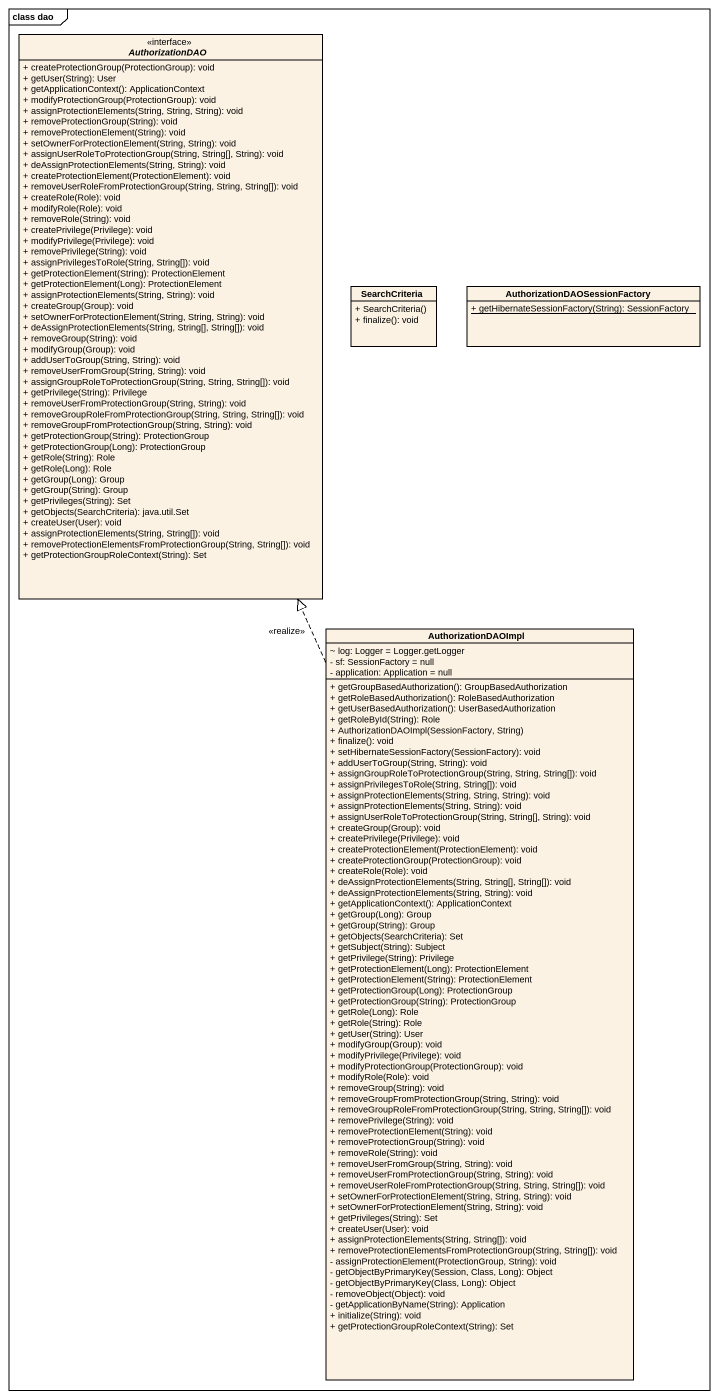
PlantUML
@startuml
mainframe class dao
hide circle
hide empty members
skinparam classAttributeIconSize 0
interface AuthorizationDAO <<interface>> {
  + createProtectionGroup(ProtectionGroup): void
  + getUser(String): User
  + getApplicationContext(): ApplicationContext
  + modifyProtectionGroup(ProtectionGroup): void
  + assignProtectionElements(String, String, String): void
  + removeProtectionGroup(String): void
  + removeProtectionElement(String): void
  + setOwnerForProtectionElement(String, String): void
  + assignUserRoleToProtectionGroup(String, String[], String): void
  + deAssignProtectionElements(String, String): void
  + createProtectionElement(ProtectionElement): void
  + removeUserRoleFromProtectionGroup(String, String, String[]): void
  + createRole(Role): void
  + modifyRole(Role): void
  + removeRole(String): void
  + createPrivilege(Privilege): void
  + modifyPrivilege(Privilege): void
  + removePrivilege(String): void
  + assignPrivilegesToRole(String, String[]): void
  + getProtectionElement(String): ProtectionElement
  + getProtectionElement(Long): ProtectionElement
  + assignProtectionElements(String, String): void
  + createGroup(Group): void
  + setOwnerForProtectionElement(String, String, String): void
  + deAssignProtectionElements(String, String[], String[]): void
  + removeGroup(String): void
  + modifyGroup(Group): void
  + addUserToGroup(String, String): void
  + removeUserFromGroup(String, String): void
  + assignGroupRoleToProtectionGroup(String, String, String[]): void
  + getPrivilege(String): Privilege
  + removeUserFromProtectionGroup(String, String): void
  + removeGroupRoleFromProtectionGroup(String, String, String[]): void
  + removeGroupFromProtectionGroup(String, String): void
  + getProtectionGroup(String): ProtectionGroup
  + getProtectionGroup(Long): ProtectionGroup
  + getRole(String): Role
  + getRole(Long): Role
  + getGroup(Long): Group
  + getGroup(String): Group
  + getPrivileges(String): Set
  + getObjects(SearchCriteria): java.util.Set
  + createUser(User): void
  + assignProtectionElements(String, String[]): void
  + removeProtectionElementsFromProtectionGroup(String, String[]): void
  + getProtectionGroupRoleContext(String): Set
}
class SearchCriteria {
  + SearchCriteria()
  + finalize(): void
}
class "AuthorizationDAOSessionFactory" as AuthorizationDAOSessionFacto {
  {static} + getHibernateSessionFactory(String): SessionFactory
}
class AuthorizationDAOImpl {
  ~ log: Logger = Logger.getLogger
  - sf: SessionFactory = null
  - application: Application = null
  + getGroupBasedAuthorization(): GroupBasedAuthorization
  + getRoleBasedAuthorization(): RoleBasedAuthorization
  + getUserBasedAuthorization(): UserBasedAuthorization
  + getRoleById(String): Role
  + AuthorizationDAOImpl(SessionFactory, String)
  + finalize(): void
  + setHibernateSessionFactory(SessionFactory): void
  + addUserToGroup(String, String): void
  + assignGroupRoleToProtectionGroup(String, String, String[]): void
  + assignPrivilegesToRole(String, String[]): void
  + assignProtectionElements(String, String, String): void
  + assignProtectionElements(String, String): void
  + assignUserRoleToProtectionGroup(String, String[], String): void
  + createGroup(Group): void
  + createPrivilege(Privilege): void
  + createProtectionElement(ProtectionElement): void
  + createProtectionGroup(ProtectionGroup): void
  + createRole(Role): void
  + deAssignProtectionElements(String, String[], String[]): void
  + deAssignProtectionElements(String, String): void
  + getApplicationContext(): ApplicationContext
  + getGroup(Long): Group
  + getGroup(String): Group
  + getObjects(SearchCriteria): Set
  + getSubject(String): Subject
  + getPrivilege(String): Privilege
  + getProtectionElement(Long): ProtectionElement
  + getProtectionElement(String): ProtectionElement
  + getProtectionGroup(Long): ProtectionGroup
  + getProtectionGroup(String): ProtectionGroup
  + getRole(Long): Role
  + getRole(String): Role
  + getUser(String): User
  + modifyGroup(Group): void
  + modifyPrivilege(Privilege): void
  + modifyProtectionGroup(ProtectionGroup): void
  + modifyRole(Role): void
  + removeGroup(String): void
  + removeGroupFromProtectionGroup(String, String): void
  + removeGroupRoleFromProtectionGroup(String, String, String[]): void
  + removePrivilege(String): void
  + removeProtectionElement(String): void
  + removeProtectionGroup(String): void
  + removeRole(String): void
  + removeUserFromGroup(String, String): void
  + removeUserFromProtectionGroup(String, String): void
  + removeUserRoleFromProtectionGroup(String, String, String[]): void
  + setOwnerForProtectionElement(String, String, String): void
  + setOwnerForProtectionElement(String, String): void
  + getPrivileges(String): Set
  + createUser(User): void
  + assignProtectionElements(String, String[]): void
  + removeProtectionElementsFromProtectionGroup(String, String[]): void
  - assignProtectionElement(ProtectionGroup, String): void
  - getObjectByPrimaryKey(Session, Class, Long): Object
  - getObjectByPrimaryKey(Class, Long): Object
  - removeObject(Object): void
  - getApplicationByName(String): Application
  + initialize(String): void
  + getProtectionGroupRoleContext(String): Set
}
AuthorizationDAOImpl .up.|> AuthorizationDAO : <<realize>>
@enduml
